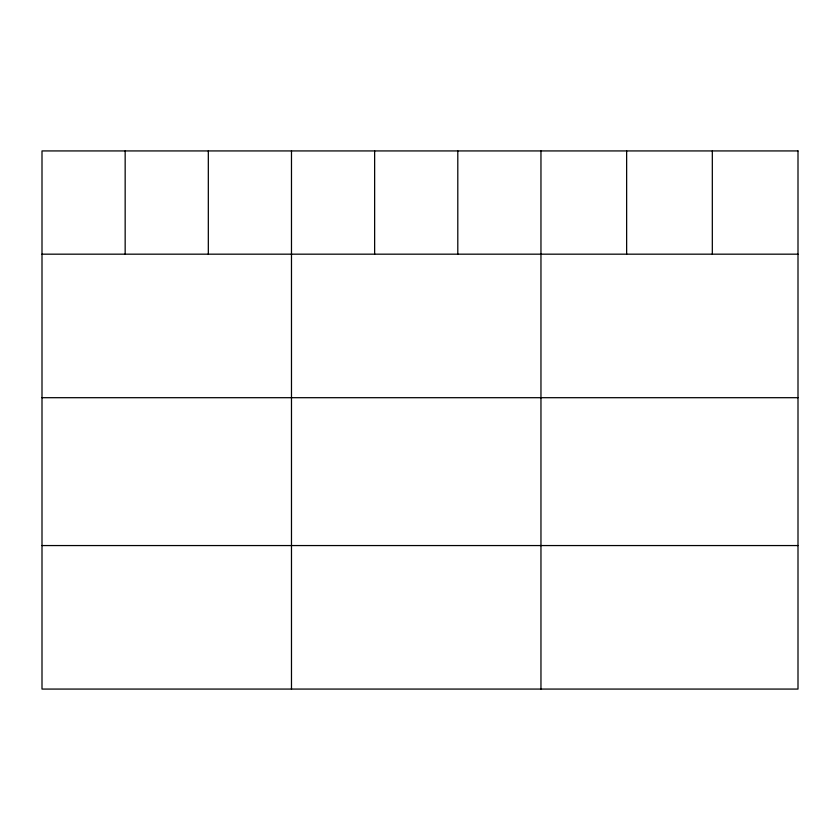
<?xml version="1.0" encoding="UTF-8"?>
<svg xmlns="http://www.w3.org/2000/svg" width="840" height="840" viewBox="0 0 840 840"><rect width="100%" height="100%" fill="white"/><g stroke="black" fill="none" stroke-linecap="round" stroke-linejoin="round"><path stroke-width="1.26" d="M42 254.173L798 254.173M42 397.698L798 397.698M42 545.559L798 545.559M712.32 150.927L712.32 254.173M626.64 150.927L626.64 254.173M540.96 150.927L540.96 689.073M457.8 150.927L457.8 254.173M374.64 150.927L374.64 254.173M291.48 150.927L291.48 689.073M208.32 150.927L208.32 254.173M125.16 150.927L125.16 254.173M798 150.927L42 150.927L42 689.073L798 689.073L798 150.927"/></g></svg>
